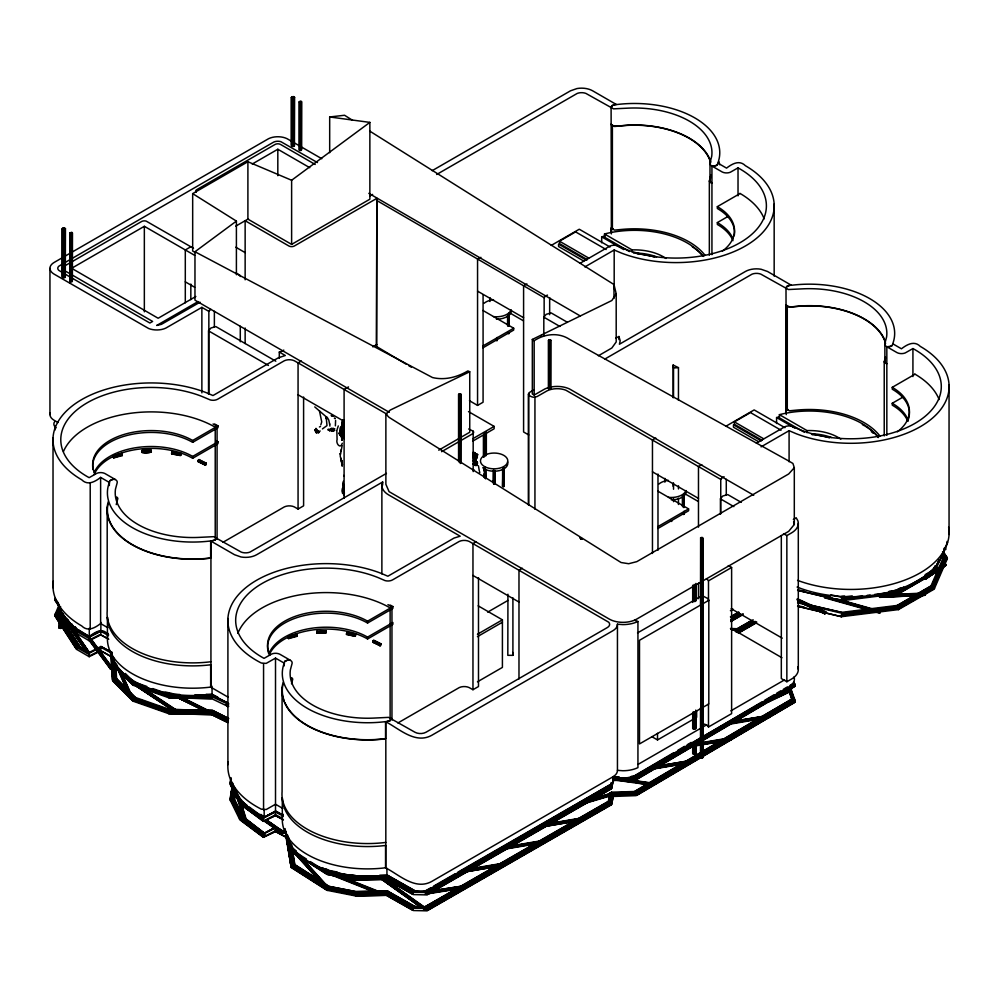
<?xml version="1.0" encoding="UTF-8"?>
<svg xmlns="http://www.w3.org/2000/svg" width="999" height="999" viewBox="0 0 999 999"><rect width="100%" height="100%" fill="white"/><g stroke="black" fill="none" stroke-linecap="round" stroke-linejoin="round"><path stroke-width="1.5" d="M342.12 434.24L342.12 433.603M343.906 421.378L343.381 426.885M54.833 430.232L54.858 425.699M343.831 431.468L343.843 428.683M730.656 739.947L691.483 746.615L691.808 745.366L730.981 738.698L730.656 739.947L729.632 739.797M691.483 762.562L691.808 761.313L655.644 767.469M729.632 723.85L730.968 723.463L730.157 721.84M768.481 716.558L769.829 717.332L769.842 715.459L736.176 720.803M340.796 432.579L340.809 431.418M342.532 429.245L342.744 425.224M341.046 431.243L341.208 430.319L341.233 431.855M342.832 428.196L342.844 427.147M425.986 892.856L425.149 894.242M275.437 829.282L275.437 831.48L286.039 837.212L291.233 867.507L326.91 890.284L355.382 895.903L386.201 895.266L412.887 910.401L412.887 908.216L386.201 893.081L355.382 893.718L326.91 888.099L291.233 865.321L286.039 835.027L291.233 867.507M343.768 489.148L343.831 495.342M108.529 635.551L100.837 631.331L89.248 637.25L89.198 640.771L100.837 634.865L108.529 639.098M111.089 652.909L100.837 647.277L89.248 653.196L89.198 656.705L98.264 652.122M317.033 431.118L316.258 432.043C317.707 430.781 314.173 433.067 316.358 430.644M344.48 493.044L342.607 493.469L342.282 492.345M341.084 430.394L340.809 431.218M342.669 489.585L342.744 487.674M343.419 432.067L343.631 428.621M316.283 431.843L316.159 432.629L316.695 432.13M342.445 428.296L342.42 431.443M343.918 489.448L343.943 495.192M476.685 458.628L476.81 456.955M946.977 541.421L947.414 542.494L934.177 573.226L898.863 593.593L841.433 600.761L841.433 598.576L862.587 595.928M898.863 609.54L841.433 616.695L841.433 614.51L871.665 610.751M61.738 617.195C60.352 618.818 64.161 631.231 59.078 627.884L59.703 606.443M59.316 628.284L59.94 606.843M59.078 627.884L59.878 627.247L60.415 608.878M61.426 627.909L60.602 627.26L61.101 610.426M61.189 627.509L61.551 615.272M611.4 793.031L611.488 792.17L634.914 791.495L681.817 763.885M142.108 452.572C139.81 447.814 151.573 449.125 151.311 451.123C151.673 453.209 140.285 455.057 142.033 450.337M151.311 452.247L151.224 450.025M316.883 631.468L326.124 630.706L326.198 632.941L316.97 633.266L316.883 631.468L326.161 631.131M317.008 633.254L316.92 631.031M326.124 630.706L326.086 631.843M474.25 454.795L472.927 455.906L474.675 455.107L473.389 455.956L474.25 453.846M581.006 539.123L581.031 538.349M283.254 816.158L275.487 812.012L275.437 815.534L283.391 819.842M100.837 631.331L100.787 634.852L108.654 639.235M100.837 647.277L100.787 650.799L111.276 656.643L111.276 654.445L112.662 678.696L132.892 698.925L168.544 711.488L211.376 712.399L228.346 720.217M342.407 431.093L342.47 429.732M341.945 426.71L342.17 422.29L341.596 428.234M476.298 455.069C473.751 457.043 476.785 452.659 474.125 452.997L474.825 452.847M343.519 422.077L343.893 420.254M343.107 431.006L343.169 429.732M342.058 424.837L341.708 428.559M341.296 430.869L341.208 432.255L341.583 431.268M343.918 430.494L344.056 436.001M473.613 455.956L474.475 454.732M343.194 421.516L343.394 419.68M342.282 491.471L342.545 488.261M474.013 453.833L473.176 456.181L473.851 457.255C472.402 455.956 476.011 454.795 474.887 455.382L474.313 455.906L475.536 454.957L475.174 453.421L475.424 454.333L477.647 454.995M474.063 455.294L474.113 454.533M342.919 432.28L342.794 435.152M343.456 433.716L343.544 432.442M335.377 425.849L335.602 420.454M344.006 425.212L344.143 423.126M332.617 429.145C333.629 429.008 330.594 432.317 331.818 430.869M332.655 428.883L332.417 430.769L333.404 430.244L333.354 428.321L334.028 430.457L334.777 430.432M342.245 427.834L342.357 433.816M343.806 427.01L343.881 425.874M343.893 426.673L344.006 425.274M473.464 456.343L473.863 455.094L472.952 455.444L473.389 455.956M331.868 429.195L331.456 430.132M528.496 504.807L528.496 394.418L529.57 392.382L533.616 390.047M879.819 597.352L880.656 596.041L880.019 595.054L879.257 595.641L879.819 597.352L924.662 595.317L925.499 594.005L924.874 593.006L887.761 594.705M316.471 428.746L315.297 431.019L317.058 429.857L316.308 432.729M342.108 422.452L342.07 425.924M342.707 434.19L342.782 433.404M318.718 432.067L318.469 433.141M343.781 427.472L343.981 425.099L343.356 428.334M475.324 453.371L475.362 455.394L475.524 454.607M343.569 424.45L342.769 430.581M605.769 803.558L608.466 802.01L609.128 795.529M171.553 453.421L172.24 451.698L171.628 453.858L180.757 455.232L180.956 453.434L172.053 451.673M180.956 453.434L180.757 455.232M355.157 635.839L355.844 634.128L355.219 636.288L346.441 634.103L347.215 632.829M336.838 430.644L337.088 439.51C335.589 443.294 340.459 449.675 342.32 443.219M342.982 484.79L343.181 483.054M340.834 431.805L340.846 431.068M608.466 802.01L609.69 793.156L612.237 792.619L610.651 801.41L579.745 819.192M342.17 423.189L342.557 421.341M474.887 454.957L474.313 455.906M168.544 697.727L211.376 698.651L211.376 696.465L168.544 695.541L132.892 682.979L112.662 662.749L112.05 652.147M342.969 428.896L343.581 424.725M341.795 434.365L342.345 432.629M343.294 420.804L342.957 423.064M341.92 424.488L341.77 427.285L342.22 422.565M342.982 425.824L343.356 424.238M342.232 427.172L342.407 425.899M343.831 424.625L342.982 430.232M386.201 877.134L386.201 879.32L412.887 894.455L412.887 892.269L386.201 877.134L355.382 877.771L326.91 872.164L310.352 861.588M386.201 893.081L386.201 895.266M473.663 455.469L473.326 455.032M473.464 455.794L474.762 455.257M343.306 481.293L342.407 490.896L343.094 493.531M342.158 426.773L342.332 425.599M610.826 792.544L609.615 800.861L578.721 818.631M476.973 455.519L474.413 455.382M342.557 432.704L342.482 434.365M475.324 455.432L475.586 454.682M405.981 364.073L376.523 346.478L376.823 198.376L294.38 245.979A3.909 2.26 0 0 1 288.861 245.979L245.142 220.729L245.142 279.807M376.523 346.478L376.823 198.376M341.321 430.132L342.133 427.147M342.719 426.024L343.044 424.013M343.693 428.546L344.093 425.799M283.254 819.704L275.487 815.546L263.261 821.315L263.823 817.881L275.487 812.012M285.839 837.025L275.487 831.493L263.261 837.262L263.823 833.828L275.487 827.959M340.996 431.031L341.258 429.383M342.17 464.473L340.172 455.881L342.17 445.579M342.595 425.849L342.894 424.051M473.651 461.875L475.274 460.739L474.15 460.739L475.561 461.313L475.262 460.402L474.962 461.026M340.647 451.635L340.909 450.012M230.931 777.871L229.945 783.641L239.46 802.896L263.049 820.441M231.119 778.221L230.382 782.529L239.847 801.697L263.261 819.13M231.368 778.97L230.382 784.715L239.847 803.883L263.261 821.315L275.487 815.546M232.168 786.6L229.945 799.587L239.847 819.817L263.261 837.262L275.487 831.493M232.342 786.987L230.382 798.476L239.847 817.632L263.261 835.077M230.382 800.661L231.368 794.917M231.855 792.045L232.342 789.173M233.079 788.623L231.518 797.739L240.859 816.658L263.823 833.828M234.191 790.184L232.917 797.677L242.12 816.283L264.523 833.116L274.275 827.921M235.065 792.382L234.053 798.301L243.132 816.658M234.303 799.013L235.065 794.567M234.49 799.375L235.489 793.481M342.133 435.477L341.883 433.691M342.645 420.567L342.245 422.053M342.994 423.876L343.881 419.867M611.176 782.542L610.651 785.476L426.548 891.358L413.536 891.058L386.663 875.861L355.532 876.448L327.61 870.966L322.365 867.619M342.694 420.229L342.857 419.855M341.546 428.384L341.795 427.023M580.132 538.224L581.967 538.811M343.768 419.892L343.256 422.028M824.962 597.902L825.698 595.766L824.962 597.902L879.707 613.224L880.169 612.162L880.294 611.076L837.499 599.075M341.271 429.795L341.87 427.947M473.151 461.088L474.338 459.128M426.548 891.358L427.322 894.704L611.475 788.785L613.361 779.595M291.246 858.341L292.282 864.385L327.61 886.9L355.532 892.394L386.663 891.795L413.536 907.005L426.548 907.304L427.322 910.651L611.475 804.732L613.361 795.541M342.907 421.478L342.432 423.663M473.426 463.936L473.638 463.161L474.513 464.185M344.23 438.761C340.047 436.338 339.922 429.782 341.833 425.861M341.72 427.922L341.346 429.707L341.596 428.571M342.994 434.652L343.394 432.779M476.573 457.467L476.535 458.703M613.511 779.869L611.475 788.785M613.798 794.48L611.475 804.732M122.278 455.569L121.703 453.421L122.278 455.569L113.736 457.942L113.062 456.231M297.165 636.263L296.591 634.103L297.165 636.263L288.624 638.623L287.949 636.925M342.27 433.504L342.108 435.077M474.925 460.751L474.15 460.739L475.549 460.502M343.931 424.325L344.081 422.527M197.889 461.101L199.3 459.627L198.039 461.575L205.794 464.885L206.194 463.161L198.901 459.54M204.783 464.635L206.194 463.161M373.801 640.222L381.081 643.843L380.694 645.566L372.927 642.257L373.314 640.534L374.338 640.784M379.82 645.791L381.081 643.843M342.919 422.44L342.245 424.65M381.88 573.901L381.88 485.277L382.642 481.993L256.668 554.72A15.647 9.041 0 0 1 241.009 556.98L234.528 554.72L210.664 540.946A85.265 49.226 0 0 1 109.328 482.442L100.624 477.41C95.105 481.68 87.762 485.914 81.743 479.795A98.277 56.743 0 0 1 75.275 403.683A98.277 56.743 0 0 1 205.831 392.495L212.987 395.542L278.321 357.817L285.289 355.507L279.295 352.048L279.295 358.266M477.472 463.573L477.31 462.35M317.357 432.767L318.182 431.468L319.143 432.167M473.763 460.064L474.463 459.253M477.06 462L476.111 463.324L475.699 462.45M475.749 463.986L476.386 464.56L475.412 462.799M341.683 431.868L341.408 433.641L342.52 435.489M342.245 437.699L343.107 438.124M791.37 690.409L791.37 688.224M178.609 713.448L178.097 713.823L179.433 711.95M476.973 464.985L476.635 464.373L476.61 465.422L475.012 465.509M709.989 180.906L709.989 162.775L711.7 156.356A77.46 44.718 0 0 0 628.159 108.142L613.486 108.854L585.913 93.419A7.805 4.508 0 0 0 577.235 93.419L436.688 174.475M710.676 177.21L709.989 179.77A6.531 3.771 0 0 0 711.937 183.067M884.877 361.588L884.877 343.456L886.588 337.038A77.46 44.718 0 0 0 803.059 288.823L788.373 289.535L760.801 274.113A7.805 4.508 0 0 0 752.135 274.113L604.82 359.066M885.564 357.892L884.877 360.464A6.531 3.771 0 0 0 886.837 363.748A4.233 2.448 0 0 1 884.227 361.663L885.451 357.13M116.221 504.607L117.832 498.576A4.233 2.448 0 0 0 116.708 497.065M343.644 426.585L342.694 431.805M291.521 683.778L292.732 679.258A4.233 2.448 0 0 0 291.596 677.747M709.34 255.207L709.34 180.969L710.963 174.937M424.463 909.952L425.312 908.478L381.356 877.11L380.919 877.671L380.594 878.233L424.55 909.602M62.238 277.123L62.238 228.871L64.098 227.797L65.447 228.571L65.297 277.41M65.447 228.571L64.585 229.558L62.238 228.871M70.055 282.892L70.055 233.079L71.391 232.305L72.365 232.867L72.365 281.119M72.253 281.543L72.365 232.867M291.383 145.829L291.383 97.577L293.244 96.503L294.593 97.278L294.43 146.104M294.593 97.278L293.731 98.264L291.383 97.577M299.188 150.037L299.188 101.786L300.537 101.011L301.511 101.573L301.511 149.825M301.398 150.237L301.511 101.573M458.603 461.463L458.603 394.53L459.952 393.756L460.926 394.318L460.801 463.224M460.926 394.318L460.289 395.03L458.603 394.53M495.679 340.085L496.815 340.746L497.027 339.96M507.642 333.179L508.778 333.828L508.991 333.054M540.696 336.288L541.57 335.302M503.883 485.864L503.696 486.588L502.559 486.251L502.984 469.018M548.513 388.748L548.513 340.497L549.85 339.722L550.824 340.284L550.711 388.948M550.824 340.284L549.487 341.059L548.513 340.497M682.542 513.861L683.678 514.522L683.89 513.736M700.624 537.712C701.535 540.546 704.295 536.138 700.624 537.712L700.511 605.057M695.903 745.316L695.754 753.683L693.144 753.92L692.844 752.821M702.821 537.912L702.821 757.392L701.485 758.166L700.624 757.192M347.14 633.516L346.441 634.103M477.047 463.299L477.46 462.837M332.417 430.769L333.017 429.895M342.22 432.08L341.97 435.239M337.025 429.77L338.286 425.924M112.238 667.894L110.427 669.055L112.313 667.644L91.184 639.123M455.931 889.01L424.812 906.905L424.513 907.816L432.629 903.146M476.61 465.422L476.973 464.51M289.935 841.807L291.233 851.56L326.91 874.35L355.382 879.969L381.581 879.42M291.233 865.321L290.834 866.52L326.648 889.397L355.319 895.067L386.026 894.405L412.637 909.515M315.572 431.343L316.571 429.42M329.745 430.182L330.856 428.583L329.695 430.844M330.244 428.658L330.756 429.433M879.669 612.125L880.294 611.076M479.47 472.702L479.932 472.065M473.988 460.127L474.513 459.652L473.626 460.714L474.513 459.652M824.849 613.773L825.773 611.75L824.887 613.798L797.964 601.498L824.887 613.798M794.954 684.09L794.954 686.288L636.613 779.507L636.613 777.322L794.954 684.09L794.093 682.991L790.072 685.364M791.832 699.575L788.573 689.61M790.509 687.974L794.954 700.037L794.954 702.222L636.613 795.454L636.613 793.268L765.434 717.419M328.384 429.77L329.408 430.119M329.77 430.519L331.193 428.521M227.46 704.732L227.248 706.468L227.772 704.32M232.954 787.736L230.981 792.994L232.442 787.886M331.705 874.625L381.006 894.267L381.506 892.994L338.112 875.711M316.483 432.704L318.356 431.019M230.694 792.544L232.03 792.17M61.713 610.676L55.082 600.474L55.082 598.289L58.404 603.384M946.977 543.618L947.414 542.494M941.607 554.944L943.306 557.542L943.306 559.727L941.183 556.068M946.977 559.552L946.977 557.367L943.668 552.272M342.12 433.816L342.495 432.667L342.02 433.516M609.265 794.23L609.69 793.156M475.349 455.269L473.439 453.558M317.832 431.643L318.431 430.794M59.353 604.358L54.658 615.347L59.228 622.789M56.918 612.187L58.741 607.954M59.241 606.543L56.219 613.498L59.515 618.568M934.989 565.859L933.178 570.042L925.136 574.675M939.048 559.752L934.177 571.028L898.863 591.408L874.687 594.43M934.39 570.791L936.188 566.62M937.399 563.836L939.21 559.652M942.706 567.245L934.177 586.975L922.402 593.768M943.93 564.423L946.977 557.367M60.602 606.58L57.63 613.436L59.328 616.046M60.614 609.79L58.754 616.246L60.427 612.3M930.569 586.913L937.749 570.329M938.573 568.543L943.306 557.542M315.509 429.433L315.959 429.82M315.484 430.794L316.021 429.582M474.937 462.987L475.549 462.162L475.337 463.349M265.072 835.414L264.523 836.663L275.549 830.681L282.018 834.09M475.549 461.6L474.85 462.337M386.438 473.389L249.937 552.11A7.805 4.508 0 0 1 241.258 552.11L213.686 536.675L199.013 537.387A77.46 44.718 0 0 1 115.472 489.173L117.183 482.767A6.531 3.771 0 0 0 115.235 479.47L112.924 479.32L109.765 480.719L109.053 485.389M290.122 660.164L279.795 654.208A6.506 3.759 0 0 0 271.74 653.983L264.036 658.353L262.175 657.305A90.472 52.235 0 0 1 257.155 586.575A90.472 52.235 0 0 1 378.846 577.909L384.99 580.581A6.506 3.759 0 0 0 392.57 579.895L459.265 541.421A7.805 4.508 0 0 1 469.168 541.421L608.716 622.227A7.817 4.508 0 0 1 607.28 627.584L426.086 732.192A7.83 4.52 0 0 1 414.897 732.205L388.586 717.369L373.901 718.081A77.46 44.718 0 0 1 290.372 669.867L292.083 663.448A6.531 3.771 0 0 0 290.122 660.164L287.824 660.002L284.653 661.4L283.953 666.083M709.989 162.775A6.531 3.771 0 0 0 711.937 166.059L716.445 165.584L718.119 163.249M884.877 343.456A6.531 3.771 0 0 0 886.837 346.74L891.345 346.278L893.019 343.943M333.579 430.02L333.142 430.881M179.271 695.941L178.259 697.951L227.36 721.927M227.135 722.352L228.147 720.329L179.246 695.953M329.995 430.432L329.907 429.595M333.454 429.757L333.341 428.546M923.675 577.971L924.3 579.195L925.561 579.07L945.941 565.097L945.828 564.398L944.654 563.711L935.276 569.842M925.561 579.07L945.941 565.097M315.684 430.781L316.183 429.907M259.74 817.906L245.579 808.141L246.828 806.318M769.168 699.225L770.379 700.661L769.467 701.523L768.356 700.799M188.262 702.409L178.272 697.926L227.16 722.327M476.635 462.712L475.999 460.976M473.339 460.551L473.314 459.827M208.529 394.268L208.529 330.856L210.939 327.997L215.884 326.598L275.811 361.201M131.144 681.58L130.732 682.504L131.256 682.13M543.818 335.739L543.818 317.17L546.228 314.31L551.173 312.924L567.282 322.215M720.429 514.323L720.429 498.851L722.839 495.991L727.784 494.605L741.246 502.372M610.889 793.393L591.633 799.487M475.424 462.125L476.086 461.063M341.708 426.461L342.083 425.824M315.222 429.782L316.046 428.771M319.668 431.593L320.08 430.906M475.911 455.981L474.962 456.843L473.638 455.694M334.141 430.469L333.778 428.858M475.874 462.749L476.261 462.112M285.751 831.992L290.959 865.072L285.814 831.205M341.084 428.309L342.32 426.648M291.371 848.588L291.059 849.45M474.862 457.005L475.024 456.83M317.02 430.444L316.009 431.855M334.815 428.858L334.078 429.445M246.503 823.75L245.13 823.338L246.703 822.452M369.642 131.031L613.985 284.54L616.196 293.756L611.863 300.512L532.33 339.448L532.33 393.981L534.165 395.042L544.792 388.986A19.53 11.276 0 0 1 569.567 388.986L753.733 495.242M60.352 612.512C57.305 613.423 62.088 609.552 60.927 612.075M111.563 652.984L110.277 652.659L111.176 651.835M131.593 698.089L130.432 698.114L131.206 696.94L119.306 670.154M473.876 460.614L475.449 459.89M318.531 431.256L317.857 432.167M320.816 424.85L321.74 421.878L319.43 410.714M474.975 459.028L474.562 457.929M532.33 339.448L534.165 340.734C544.73 333.703 558.666 332.192 569.567 339.36L788.686 460.964L792.919 463.461L794.305 467.707L794.305 524.487L788.686 531.356L636.8 619.043A19.53 11.276 0 0 1 609.19 619.043L389.073 491.645L385.876 484.278L385.876 414.073L390.209 410.089L469.742 371.753L469.742 432.242L438.736 450.174M208.853 393.781L208.853 311.376L209.877 310.14A8.429 4.87 0 0 1 210.939 309.39M544.143 317.907L544.143 297.702L545.167 296.453A8.429 4.87 0 0 1 547.502 295.105M720.754 513.586L720.754 479.383L721.778 478.134A8.429 4.87 0 0 1 724.113 476.785M328.321 429.046L327.922 429.82M473.101 453.346L474.013 452.51M475.761 465.172L476.573 464.223M473.601 454.782L473.289 455.294M476.073 462.574L476.748 461.863M794.305 467.707L788.686 473.963L636.8 561.65L628.671 563.723L621.078 562.524L389.073 417.37L385.876 414.073M475.199 456.868L476.585 456.456M475.312 454.695L473.788 455.307L474.925 454.945M474.912 461.838L474.125 462.737L475.074 462.062M315.347 430.557L315.821 428.983M329.945 430.719L331.568 429.745L330.582 430.02M474.113 461.663L474.862 461.301M315.996 428.334L315.447 430.107M322.44 428.908L326.998 425.586L326.173 417.12M473.838 456.168C475.349 455.107 472.589 456.293 474.737 456.743M473.076 463.848L472.902 463.961M474.7 460.114L474.138 460.601L474.937 460.189M474.775 453.146L473.439 453.384L474.65 452.535M476.148 462.912L476.835 462.35M330.931 430.244L331.218 429.021M389.31 412.312L194.967 300.175L194.967 251.748L236.401 221.104L192.67 193.631L247.902 161.738L291.621 180.257L369.867 122.39L369.867 199.201L291.621 244.38L247.902 219.131L247.902 161.738M109.765 480.719L112.924 479.32M717.407 164.81L714.248 166.221M284.653 661.4L287.824 660.002M892.307 345.504L889.135 346.903M761.076 446.853L789.085 430.681L796.228 433.728A98.277 56.743 0 0 0 926.797 422.54A98.277 56.743 0 0 0 920.329 346.428C914.31 340.309 906.967 344.543 901.448 348.801L892.744 343.781A85.265 49.226 0 0 0 791.408 285.277L767.532 271.491L761.063 269.243A15.647 9.028 0 0 0 745.404 271.491L619.43 344.23L620.192 340.721L618.943 336.501L615.696 338.137M316.258 429.595L315.209 429.645M936.238 569.617L942.507 565.434M934.028 571.391L945.329 563.873M935.101 571.153L937.611 569.48M925.861 578.471L929.507 575.262M932.017 573.588L945.828 564.398M924.3 579.195L930.569 575.024M933.078 573.351L939.36 569.168M924.962 579.358L945.653 565.709M372.927 642.257L373.801 642.045M474.425 455.457L473.838 455.981M634.914 775.549L673.776 752.672M677.797 750.311L684.49 746.365M687.175 744.779L691.196 742.419M700.224 738.261L635.851 776.161L631.306 776.323M702.909 736.675L761.912 701.935M764.597 700.361L773.975 694.829M776.66 693.256L780.681 690.883M783.366 689.31L787.387 686.937M795.291 685.351L636.9 778.608L613.149 779.657M693.518 745.741L635.851 779.695L613.086 780.531M697.539 743.381L700.224 741.795M702.909 740.222L731.068 723.638M736.438 720.479L769.954 700.736M772.639 699.163L794.954 686.288L793.618 681.855M634.153 791.683L646.203 784.59M648.888 783.004L681.031 764.085M685.039 761.725L717.182 742.794M722.539 739.647L756.018 719.942M760.027 717.569L793.031 698.401L789.435 688.511M685.838 761.513L700.574 752.834M703.259 751.26L720.679 741.008M723.351 739.422L793.031 698.401M640.559 788.648L647.252 784.702M653.945 780.768L663.324 775.249M665.996 773.663L670.017 771.303M672.689 769.73L675.374 768.156M678.046 766.57L680.719 764.997M686.076 761.85L700.799 753.171M704.819 750.811L707.492 749.238M711.513 746.865L714.198 745.291M723.563 739.772L726.236 738.199M728.92 736.625L732.929 734.265M735.614 732.679L757.03 720.067M762.387 716.92L770.416 712.187M774.437 709.827L777.11 708.254M779.794 706.668L783.803 704.307M786.488 702.734L790.496 700.361M684.128 763.673L635.851 792.095L611.575 792.981L611.488 792.17M686.812 762.1L700.224 754.208M702.909 752.622L723.026 740.783M727.047 738.411L794.093 698.938M768.119 715.846L794.954 700.037M795.291 701.298L636.9 794.542L613.149 795.604M700.224 757.741L635.851 795.641L613.086 796.465M702.909 756.156L794.954 702.222L791.82 691.895M70.055 233.079L72.253 233.279M299.188 101.786L301.398 101.985M62.238 257.779L54.133 262.45A14.323 8.267 0 0 0 54.008 274.063L148.664 328.509A14.311 8.267 0 0 0 165.709 328.159L201.873 307.355L208.853 311.376M64.935 256.219L268.594 138.686A14.311 8.267 0 0 1 287.05 138.686L299.076 145.617M62.425 264.048L58.854 266.209A6.506 3.759 0 0 0 58.854 270.379L62.425 272.54M65.11 262.487L273.689 142.095A6.506 3.759 0 0 1 280.881 141.683L317.47 162.575M66.046 265.147L141.583 221.528A3.909 2.26 0 0 1 146.191 221.129L193.506 248.314M194.668 255.357L144.343 226.311L71.628 268.294L158.154 318.244L195.854 296.478M252.235 164.023L277.822 149.251L309.765 167.695M190.834 246.765L185.302 249.962L185.302 302.822M235.776 226.136L248.451 218.818M369.867 196.016L372.627 194.418M198.064 301.573L156.718 325.462L161.438 324.325L200.037 302.173M432.192 170.667L570.504 90.809L576.985 88.549A15.647 9.028 0 0 1 592.582 90.772L616.508 104.583A85.265 49.226 0 0 1 717.844 163.087L726.548 168.119C732.08 163.861 739.41 159.615 745.441 165.734A98.277 56.743 0 0 1 751.897 241.845A98.277 56.743 0 0 1 621.341 253.034L614.185 250L584.852 266.933M301.386 360.976L298.064 362.887L294.28 360.739A7.805 4.508 0 0 0 284.365 360.739L217.682 399.2A6.518 3.759 0 0 1 210.327 399.95L201.511 396.253A90.472 52.235 0 0 0 81.319 406.543A90.472 52.235 0 0 0 87.275 476.61L89.148 477.659L96.853 473.289A6.506 3.759 0 0 1 104.895 473.514L115.235 479.47M480.881 257.342L477.559 259.253L477.559 405.407L483.079 402.222L483.079 294.942M63.486 451.436A90.472 52.235 0 0 1 127.123 413.786A90.472 52.235 0 0 1 215.222 427.197L217.07 426.136L217.07 539.41M95.192 474.213A58.579 33.816 0 0 1 121.129 435.389A58.579 33.816 0 0 1 192.67 440.484L217.982 425.861L217.982 427.722L192.67 442.345A58.579 33.816 0 0 0 126.199 435.676A58.579 33.816 0 0 0 92.957 469.567M372.777 346.865L376.823 344.518M551.261 245.404L579.27 229.233L610.052 247.003M587.375 259.69L559.49 243.581L559.49 241.196L575.599 231.893L606.143 249.525M94.206 472.652A58.579 33.816 0 0 1 135.165 447.814A58.579 33.816 0 0 1 192.67 456.418L217.982 441.808L217.982 443.668L192.67 458.279A58.579 33.816 0 0 0 135.165 449.675A58.579 33.816 0 0 0 94.206 474.513M348.514 386.913L344.093 389.46L344.093 498.289M526.898 283.916L523.588 285.826L523.588 431.98L528.721 434.94M580.157 263.249L609.502 246.328A6.518 3.759 0 0 1 616.845 245.579L625.661 249.275A90.472 52.235 0 0 0 745.866 238.986A90.472 52.235 0 0 0 739.897 168.918L738.024 167.869L730.331 172.24A6.506 3.759 0 0 1 722.277 172.015L711.937 166.059L711.937 254.683M734.228 235.739A58.579 33.816 0 0 0 717.344 208.504L717.344 206.643L739.997 193.569M482.954 345.954L513.686 328.209L513.686 330.07L482.954 347.814M732.979 240.684A58.579 33.816 0 0 0 717.344 224.45L717.344 222.59L728.009 216.433M223.014 542.27L284.365 506.88A7.805 4.508 0 0 1 294.28 506.88L298.064 509.04L303.596 505.844L303.596 397.015M107.855 627.734L100.624 623.563C95.105 627.822 87.762 632.055 81.743 625.948A98.277 56.743 0 0 1 53.297 581.168M598.376 355.781L611.863 347.989L616.196 341.945L616.196 293.756M441.595 451.698L472.502 433.841A3.909 2.26 0 0 0 473.176 431.181L468.656 428.971M472.714 438.761L494.13 426.398L494.13 428.783L472.714 441.158M476.273 541.67L472.964 543.581L472.964 689.722L469.168 687.574A7.805 4.508 0 0 0 459.265 687.574L397.902 722.964M655.769 438.037L652.459 439.947L652.459 553.446M237.862 633.378A90.472 52.235 0 0 1 300.949 594.655A90.472 52.235 0 0 1 390.122 607.879L391.958 606.818L391.958 720.104M270.08 654.894A58.579 33.816 0 0 1 296.029 616.071A58.579 33.816 0 0 1 367.57 621.166L392.882 606.555L392.882 608.416L367.57 623.026A58.579 33.816 0 0 0 298.526 617.12A58.579 33.816 0 0 0 268.694 653.546M726.148 426.098L754.17 409.927L784.939 427.684M762.262 440.372L734.377 424.275L734.377 421.878L750.486 412.575L781.031 430.219M269.093 653.346A58.579 33.816 0 0 1 310.052 628.508A58.579 33.816 0 0 1 367.57 637.112L392.882 622.502L392.882 624.35L367.57 638.973A58.579 33.816 0 0 0 310.052 630.369A58.579 33.816 0 0 0 269.093 655.207M522.302 568.231L518.981 570.154L518.981 678.983M701.798 464.61L698.476 466.521L698.476 527.16M756.38 443.169L784.39 427.01A6.518 3.759 0 0 1 791.732 426.261L800.549 429.97A90.472 52.235 0 0 0 920.753 419.68A90.472 52.235 0 0 0 914.797 349.6L912.924 348.564L905.219 352.934A6.506 3.759 0 0 1 897.164 352.697L886.837 346.753L886.837 435.364M487.687 612.137L507.942 600.449M908.266 419.705A58.579 33.816 0 0 0 892.244 389.198L892.244 387.337L914.884 374.263M657.854 526.648L688.586 508.903L688.586 510.764L657.854 528.508M477.435 634.265L502.41 619.842L502.41 667.407L477.435 681.83M477.435 636.65L502.41 622.227M907.866 421.378A58.579 33.816 0 0 0 892.244 405.144L892.244 403.284L902.896 397.127M472.964 689.722L478.484 686.538L478.484 577.697M708.491 601.048L708.491 580.844L731.618 567.494L731.618 713.636L708.491 726.985A8.429 4.87 0 0 0 705.132 724.4L702.971 723.8M781.318 535.526L781.318 678.558L786.85 681.755L786.85 535.601L791.583 532.867A23.427 13.524 0 0 0 797.814 520.641L796.116 517.694A8.454 4.883 0 0 1 793.343 519.455M637.524 632.929L693.456 600.674M696.128 599.138L701.448 596.066M708.815 600.312L639.497 640.297L639.497 743.93L708.815 703.945L708.815 600.312L707.891 598.613L703.658 596.403M730.406 610.701L733.079 609.165M730.856 616.783L738.898 612.15M897.701 589.422L900.336 587.912M903.708 587.062L898.351 590.147L889.135 591.296M934.552 572.252L899.063 592.732L841.395 599.912M898.351 593.693L923.8 578.995M926.473 577.447L933.178 573.576M652.21 736.875L657.517 739.947L692.594 719.692M897.177 605.456L914.747 595.317M917.444 593.756L930.956 585.938M899.674 604.782L903.695 602.447M906.393 600.899L909.078 599.338M911.762 597.789L914.447 596.241M918.481 593.906L921.165 592.357M923.85 590.796L927.884 588.473M917.107 595.267L898.351 606.093L872.239 609.353M919.779 593.718L933.178 585.976L945.841 556.743L942.556 551.685M919.792 595.279L898.863 607.355L876.198 610.177M934.552 588.186L899.063 608.666L879.332 611.126M898.351 609.627L934.177 589.16L947.414 558.441L943.268 552.047M638.074 764.385L706.655 724.824M730.856 710.851L784.652 679.832M786.85 681.755L791.583 679.02A23.427 13.524 0 0 0 797.814 666.783M57.58 602.072A94.381 54.483 0 0 0 84.503 633.915L89.286 636.488C94.88 632.404 101.861 627.247 107.767 634.103M232.467 782.741A94.381 54.483 0 0 0 257.28 813.336L264.173 817.17L275.512 811.25L282.592 814.734M730.744 619.392L740.209 613.948M730.993 620.691L743.144 613.698M730.744 621.578L742.919 614.585M736.151 632.23L755.094 621.341M737.749 632.742L756.655 621.878M738.86 632.854L756.443 622.752M425.586 890.771L430.969 887.674M433.653 886.125L455.144 873.775M457.829 872.227L609.615 784.914M427.622 893.793L611.8 787.861L611.475 786.6L427.322 892.519L412.887 892.269M468.206 870.941L426.548 894.904L413.536 894.592L386.663 879.395M470.891 869.392L507.18 848.526M509.865 846.977L610.651 789.01M459.99 886.675L493.806 867.219M497.864 864.884L534.39 843.88M538.449 841.545L572.265 822.09M576.323 819.754L608.791 801.086M424.812 906.905L456.481 888.935M460.514 886.625L535.739 843.356M538.424 841.807L574.7 820.953M435.339 901.585L438.037 900.037M442.095 897.701L450.212 893.031M452.922 891.483L455.631 889.922M465.097 884.477L469.155 882.142M471.853 880.581L474.562 879.033M477.272 877.472L481.331 875.136M484.028 873.588L486.738 872.027M490.796 869.692L493.494 868.143M500.262 864.247L505.669 861.138M509.727 858.803L512.437 857.242M515.134 855.693L530.019 847.127M539.485 841.682L542.195 840.134M544.892 838.573L548.951 836.238M551.66 834.689L554.37 833.129M557.067 831.568L561.126 829.232M563.836 827.684L566.533 826.123M569.243 824.575L573.301 822.239M580.069 818.343L585.476 815.234M588.186 813.673L590.884 812.125M594.942 809.789L603.059 805.119M426.548 907.304L458.803 888.76M461.488 887.212L499.113 865.571M501.798 864.023L577.047 820.741M427.622 909.739L611.8 803.808L611.475 802.547L427.322 908.466L412.887 908.216M610.651 804.957L426.548 910.838L413.536 910.539L386.663 895.341L355.532 895.928M475.062 455.544L474.163 455.869M730.406 616.87L738.436 612.275M731.218 617.532L739.21 612.949M731.218 621.066L741.882 614.959M737.1 628.983L753.171 619.792M735.214 631.181L752.534 621.253M739.21 632.429L756.53 622.502M473.538 455.107L473.214 455.794M736.475 629.12L751.273 620.666M741.62 626.935L744.317 625.399M747.015 623.851L752.397 620.779M282.854 814.023A85.265 49.226 0 0 0 385.552 867.781L385.826 867.931C399.375 874.987 415.134 890.446 431.556 881.555L612.911 776.847A15.609 9.016 0 0 0 617.444 770.341L622.802 770.741A23.427 13.524 0 0 0 637.936 767.632L637.936 621.49A23.427 13.524 0 0 1 622.802 624.6L617.444 624.2A15.609 9.016 0 0 1 612.911 630.706L431.556 735.414C415.134 744.292 399.375 728.845 385.826 721.79L385.552 721.628A85.265 49.226 0 0 1 284.216 663.124L275.512 658.104L266.171 663.398L261.326 663.024A98.277 56.743 0 0 1 248.164 585.826A98.277 56.743 0 0 1 380.731 573.189L387.874 576.223L454.108 538.036L460.177 536.201L388.736 494.955A23.464 13.549 0 0 1 381.868 485.277M474.537 463.736L473.726 463.636M332.704 430.806L333.454 430.407M260.789 814.372L264.523 817.17L275.549 811.2L283.316 815.296M264.523 833.116L274.325 827.809M473.239 452.16L474.075 453.159M91.896 638.661L99.625 634.715M61.026 618.656L78.921 646.078L89.311 652.384L100.911 646.465L109.803 651.223M90.597 655.257L97.053 651.972M342.207 425.124L340.06 428.146L340.11 432.954M784.627 691.882L790.259 689.21M779.657 694.73L789.497 690.047M770.279 699.949L791.37 689.934L790.908 689.385M768.818 701.348L788.498 691.995M770.379 700.661L790.059 691.308M769.467 701.523L789.759 691.907M923.975 577.36L925.736 577.772M319.43 426.973L320.517 426.498M476.848 463.761L476.848 464.373M329.608 429.795L328.509 430.382M474.075 463.449L473.051 463.736M341.683 434.103L341.196 433.004L341.758 433.853M245.579 808.141L252.385 812.187M475.287 460.626L474.125 461.026M528.496 394.418A7.705 4.458 0 0 0 533.404 397.252L536.938 396.64L547.277 390.734A15.622 9.016 0 0 1 565.859 390.197L720.754 479.383M595.416 797.951L611.45 793.194M590.571 800.499L610.988 794.455M584.79 802.946L609.577 795.591M584.765 803.059L609.552 795.704M582.442 804.158L610.152 795.941M475.636 456.343L476.436 456.855M121.703 453.421L113.411 455.744L113.736 457.942M113.736 456.118L122.015 453.796M113.986 456.768L122.278 454.445M113.411 457.567L122.365 455.119M296.591 634.103L288.311 636.438L288.624 638.623M288.624 636.813L296.903 634.477M288.886 637.462L297.165 635.139M288.311 638.249L297.265 635.814M333.354 430.207L332.555 430.182M344.23 436.226L343.506 436.276L344.056 436.788M474.1 452.622L474.85 452.684M473.439 453.384L474.962 452.672M329.682 152.697L329.682 116.97L344.555 115.26L352.472 120.242M737.175 720.691L765.796 715.821M730.669 722.127L769.842 715.459M739.859 720.716L742.881 720.204M745.891 719.692L748.9 719.18M751.922 718.668L765.471 716.358M730.981 722.752L770.154 716.083M730.968 723.463L770.142 716.795M730.144 724.15L769.829 717.332M698.513 743.169L730.157 737.774L730.981 738.698M697.514 743.718L700.524 743.206M703.546 742.694L730.669 738.074M691.795 746.091L730.968 739.41M691.957 746.216L723.601 740.821M659.34 765.783L689.472 760.651M660.327 765.671L687.449 761.051M658.341 766.333L691.495 760.689M663.024 765.696L666.033 765.184M669.055 764.66L672.065 764.148M675.074 763.636L678.084 763.124M681.106 762.612L687.125 761.588M654.133 768.443L691.795 762.025M654.295 768.568L682.916 763.698M652.31 769.23L689.972 762.824M551.723 823.064L580.869 818.044M549.737 823.725L581.381 818.331M551.398 823.601L554.42 823.089M557.43 822.564L581.53 818.468M548.538 824.612L581.693 818.955M545.529 825.836L580.182 819.929M545.691 825.961L575.824 820.828M545.204 826.373L578.346 820.716M544.692 826.51L576.336 821.128M511.55 845.791L541.695 840.659M510.564 846.34L542.207 840.958M515.247 845.703L518.256 845.191M521.266 844.667L524.275 844.155M527.297 843.643L530.307 843.131M533.316 842.619L536.338 842.107M509.365 847.227L542.519 841.583M505.007 848.838L542.507 842.294M504.52 849.237L539.173 843.343M472.377 868.406L502.509 863.273M469.88 869.217L503.021 863.573M474.562 868.568L477.572 868.056M480.594 867.544L483.603 867.032M486.613 866.52L501.685 863.948M470.192 869.842L503.346 864.197M467.182 871.066L503.334 864.909M467.332 871.19L497.477 866.058M501.51 865.696L464.835 872.002L499.488 866.096M210.939 541.096L215.26 539.947L215.796 537.537L215.26 539.947L210.939 541.096L210.939 687.25M385.826 721.79L390.147 720.641L390.696 718.219L390.147 720.641L385.826 721.79L385.826 867.931M434.328 890.471L463.336 885.876M435.352 890.371L461.301 886.263M431.78 891.258L463.836 886.175M436.551 890.658L439.61 890.184M442.657 889.697L453.346 887.999M456.393 887.512L459.453 887.037M430.569 892.132L464.135 886.8M429.033 893.081L464.135 887.524M429.22 893.218L458.216 888.611M426.673 894.005L462.287 888.286M334.19 430.594L334.228 429.757M476.486 463.548L477.347 463.024M210.901 661.725L208.541 662.025A85.589 49.413 0 0 1 107.193 611.013L107.193 507.38M385.789 842.407L383.429 842.706A85.589 49.413 0 0 1 282.08 791.695L282.08 688.061M841.645 596.428L844.679 596.053M852.272 595.904L841.533 597.24L830.918 594.73M867.12 595.367L870.154 594.992M847.714 599.213L850.736 598.838M855.281 598.264L858.316 597.889M887.1 594.293L890.134 593.918M869.167 609.74L841.533 613.186L812.736 606.368M841.395 615.859L876.298 611.513M855.281 614.21L858.316 613.836M879.52 611.176L882.554 610.801M887.1 610.239L890.134 609.852M944.43 547.877L945.741 548.126L945.828 549.45L944.579 550.012L943.705 549.05M673.526 397.515L673.526 367.969L678.458 367.657L678.458 400.299M341.084 436.039L341.795 436.913M879.57 595.142L884.664 594.842M880.431 595.392L925.286 593.356M879.257 595.641L882.342 595.504M896.265 594.867L905.544 594.455M880.656 596.041L925.499 594.005M880.594 596.753L925.436 594.717M879.407 597.015L882.504 596.865M890.234 596.515L904.145 595.891M911.887 595.529L924.662 595.317M880.269 597.252L925.124 595.217M330.719 429.582L331.568 429.745M613.099 778.308L636.613 777.322M611.638 794.317L636.613 793.268M613.086 776.985L619.155 776.772M141.983 450.786L151.274 450.437M142.108 451.448L151.311 451.123M142.033 452.16L151.324 451.81M317.008 632.13L326.198 631.818M317.02 632.829L326.211 632.504M475.462 454.245L473.526 453.521L475.586 453.796M381.993 879.482L355.532 879.994L327.61 874.5L292.282 851.972M379.732 875.236L387.225 875.112L414.335 890.384M370.729 878.933L382.729 878.72M373.726 891.283L355.731 891.595L328.459 886.263L324.588 883.79M376.723 891.233L387.225 891.058L414.335 906.33L425.586 906.705M369.23 894.904L387.225 894.592M371.029 891.383L355.894 891.62L329.158 886.413L324.038 883.166M375.574 891.308L387.674 891.133L414.972 906.468M343.394 436.163L344.243 436.426M340.609 435.714L339.136 433.341M512.912 597.827L512.912 655.344L507.817 655.332L507.942 594.218M228.184 761.862A98.277 56.743 0 0 0 261.326 809.165L266.171 809.54L275.512 804.245L282.742 808.416M332.342 430.369L331.568 430.232M59.878 627.247L60.602 627.26M179.595 694.467L168.868 694.243L152.747 688.561M194.93 694.804L211.788 695.179L226.873 702.372M211.214 697.789L168.419 696.877L132.58 684.253M179.595 698.014L168.868 697.777L132.892 685.164L112.662 664.934M184.203 698.114L211.788 698.713L228.247 706.555M205.657 710.988L168.868 710.177L133.704 697.789L113.761 677.834L112.987 664.21M208.729 711.051L211.788 711.113L228.247 718.968M209.69 713.698L168.419 712.824L132.58 700.187M168.544 713.673L211.376 714.597L211.214 713.736M172.34 693.531L164.947 691.932M206.156 694.28L212.312 694.417L217.794 697.152M169.268 696.99L172.34 697.065M206.156 697.814L212.312 697.951M169.268 709.402L212.312 710.364L228.783 718.581M174.213 709.552L201.935 710.177M206.556 710.289L212.725 710.426L227.635 717.931M186.676 710.689L191.296 710.789M169.268 712.936L173.876 713.036M207.692 713.798L212.312 713.898M474.3 453.733L474.987 453.758M730.456 628.508L738.011 628.746M730.956 628.808L738.511 629.045M731.218 629.445L738.773 629.682M732.667 630.207L738.698 630.394M476.098 454.707L476.935 454.732L476.161 453.808L477.372 454.533M579.994 537.674L581.68 538.686M473.526 453.521L475.124 453.633M331.181 429.757L333.079 430.606M228.833 703.933L212.05 694.442L204.62 695.004A81.356 46.978 0 0 1 111.638 652.772M613.061 778.146A11.726 6.768 0 0 1 610.127 784.839L428.796 889.535A11.726 6.768 0 0 1 413.936 890.371L387.812 875.461L378.171 875.798A81.356 46.978 0 0 1 286.601 833.828M331.718 428.184L332.992 428.721M329.682 116.97L369.867 122.39M628.209 779.632L650.574 782.829M627.01 779.794L650.861 783.204M634.927 781.206L637.911 781.63M642.382 782.267L645.366 782.692M622.602 779.819L649.45 783.666M616.47 779.67L649.288 784.365M615.446 779.794L633.341 782.354M636.326 782.779L646.765 784.277M612.749 779.744L648.938 784.814M476.735 456.618L476.336 455.956M264.523 817.17L275.599 811.213L278.147 812.549M337.55 872.09L328.459 870.316L325.874 868.668M351.186 874.762L355.731 875.648M171.816 452.072L181.019 453.871M171.628 452.734L180.332 454.47M171.628 453.858L180.519 455.619M346.94 632.355L355.844 634.128M346.715 632.754L355.919 634.565M346.516 633.428L355.219 635.164M346.516 634.552L355.419 636.313M341.558 433.578L341.745 434.453M944.38 565.834L945.054 565.983M807.155 604.432L841.745 612.399L841.782 613.236M798.438 589.897L804.395 591.283M816.32 594.055L825.261 596.141M798.438 602.297L804.395 603.683M807.379 604.383L841.645 612.375L897.701 605.369L931.942 585.589L944.442 556.818L942.744 554.208M798.438 605.831L804.395 607.23M797.589 590.372L826.373 597.19L797.901 590.322M832.442 598.626L841.533 600.774L829.42 597.877M797.589 602.784L808.191 605.294M797.589 606.318L841.533 616.72L797.901 606.268M473.076 469.742L474.188 470.042M825.698 595.766L830.119 597.002M825.711 596.178L833.091 598.251M836.038 599.075L880.306 611.488M843.006 601.123L878.421 611.051M825.586 596.853L880.169 612.162M832.454 598.888L836.887 600.124M825.349 597.514L879.944 612.824M637.936 621.49L634.615 620.304M611.276 124.863L614.597 126.486L621.478 125.824A77.135 44.53 0 0 1 710.676 162.737M611.276 228.484L614.597 230.107L621.478 229.458A77.135 44.53 0 0 1 705.069 255.369M879.969 436.063A77.135 44.53 0 0 0 796.365 410.139L789.485 410.801L786.163 409.178L786.163 305.544L789.485 307.168L796.365 306.506A77.135 44.53 0 0 1 885.576 343.431M333.541 416.446L332.255 416.034M483.916 468.169L484.702 468.406M701.847 756.83L702.821 757.392M89.311 652.384L89.386 653.246M146.89 686.488L133.704 681.842L125.3 673.438M169.58 709.44L134.703 697.215L129.258 691.77M141.471 700.336L154.183 704.819M158.416 706.318L168.294 709.802M137.587 701.773L141.908 703.296M285.776 832.479L275.549 827.147L285.901 832.604M341.121 876.448L380.194 892.007M336.413 875.773L381.268 893.63M330.132 874.462L375.025 892.344M476.873 454.158L477.847 454.632M475.624 455.094L476.286 455.394M475.037 459.34L476.123 460.214L475.324 459.665M797.439 598.788L825.811 611.775M797.227 599.163L825.674 612.187M797.065 599.862L825.399 612.824M798.064 601.061L825.099 613.436M469.742 371.753L467.894 370.916C457.305 377.197 444.692 380.507 432.492 377.535L194.967 251.748M211.376 696.465L228.346 704.27M228.247 722.502L211.788 714.66L168.868 713.723L132.892 701.111L112.662 680.881M673.126 397.689L673.126 365.047L678.458 367.657M226.036 704.807L228.783 706.181M179.033 696.365L227.922 720.754M178.721 696.977L227.61 721.378M191.059 703.796L202.223 709.377M205.02 710.776L216.196 716.345M218.981 717.744L225.961 721.228M178.421 697.589L227.31 721.99M211.788 695.179L227.909 703.284M211.788 711.113L227.909 719.23M199.45 460.089L206.331 463.623M198.426 459.852L205.319 463.374M198.039 460.452L204.932 463.973M200.287 462.062L205.794 464.885M198.039 461.575L205.319 465.197M375.711 641.483L381.231 644.305M373.314 640.534L380.207 644.068M372.927 641.133L379.82 644.667M372.777 641.795L379.67 645.317M373.314 642.357L380.207 645.878M280.682 813.873L283.229 815.196M282.018 818.144L275.549 814.734L265.746 820.054L283.566 832.517M280.669 830.718L285.839 833.491M581.793 538.648L580.506 537.649L581.58 538.536M108.616 634.69L100.911 630.519L89.311 636.438L78.921 630.132M100.911 646.465L111.176 652.022M100.837 650.811L111.089 656.443M394.368 895.653L387.674 891.133M396.978 897.114L413.923 906.617M580.731 537.962L581.868 538.636M89.198 638.586L76.623 631.443L71.653 623.788M89.198 654.52L76.623 647.389L61.713 624.425M412.637 893.568L386.026 878.458L355.319 879.12L326.648 873.451L290.834 850.574L288.748 838.436M629.47 251.573L604.495 237.15L604.495 233.966L632.092 249.9A40.672 23.477 0 0 1 665.958 258.454M601.685 242.807L601.685 236.863L623.701 249.563M559.49 241.196L588.698 258.067M586.45 260.215L558.566 244.118L558.566 246.503L583.803 261.076M804.357 432.255L779.382 417.844L779.382 414.647L806.992 430.581A40.672 23.477 0 0 1 840.846 439.135M776.573 423.501L776.573 417.545L794.704 428.009M301.748 147.165L321.79 158.729M315.222 164.473L280.582 144.468A3.909 2.26 0 0 0 275.05 144.468L196.815 189.635A3.909 2.26 0 0 0 196.129 192.295M544.143 297.702L376.523 200.337M734.377 421.878L763.598 438.748M761.35 440.909L733.453 424.8L733.453 427.197L758.691 441.758M543.818 317.17L559.902 326.461M477.559 291.146L523.588 317.719M510.027 313.074L523.389 320.791M482.954 310.477L513.686 328.209M783.528 533.691L786.85 535.601M720.429 498.851L733.865 506.605M652.459 471.828L698.476 498.401M684.914 493.768L698.276 501.473M235.789 247.215L245.142 252.622M657.854 491.158L688.586 508.903M408.678 365.634L411.376 367.195M469.455 400.724L477.559 405.407M195.317 252.547L192.67 251.024L192.67 193.631M468.494 411.6L494.13 426.398M728.296 565.584L731.618 567.494M185.302 281.843L194.668 287.25M731.168 608.691L782.229 638.161M386.9 414.173L298.064 362.887L298.064 509.04M208.529 330.856L268.456 365.459M298.064 394.78L344.093 421.353M66.009 271.428L152.635 321.441L149.875 323.027L65.11 274.101M472.964 575.461L518.981 602.035M478.171 605.844L502.41 619.842M58.029 422.527L54.008 420.204A14.323 8.267 0 0 1 50.262 412.724M107.967 504.195A85.265 49.226 0 0 0 210.664 557.954L208.541 558.391A85.589 49.413 0 0 1 108.242 501.748M284.84 702.459A85.265 49.226 0 0 0 385.552 738.636L383.429 739.073A85.589 49.413 0 0 1 283.129 682.429M107.405 617.132A85.265 49.226 0 0 0 210.664 664.772L210.939 664.922M107.967 633.341A85.265 49.226 0 0 0 210.664 687.087L227.972 697.09M282.305 797.814A85.265 49.226 0 0 0 385.552 845.454L385.826 845.616M368.806 193.344L580.307 315.984M731.168 628.371L781.955 657.742M89.248 637.25L77.647 630.481L75.175 626.685M89.248 640.784L77.647 634.015L75.999 631.493M89.248 653.196L77.647 646.428L61.164 621.103M89.248 656.73L77.647 649.962L75.999 647.427M329.682 424.263L328.758 419.955L326.323 416.92L327.684 418.094L314.76 406.905M236.051 272.939L239.835 275.2L240.284 276.486M292.357 850.961L294.605 864.46L318.918 879.907M320.704 881.33L293.569 864.048L291.283 850.511M297.552 867.07L301.373 869.505M303.921 871.116L314.123 877.597M324.325 884.065L328.147 886.5M296.204 850.936L292.282 848.438L291.508 843.905M291.233 849.375L306.531 859.14M292.282 867.919L327.61 890.446M142.145 687.412L179.271 711.95M147.34 691.133L175.499 709.752M140.509 686.925L178.908 712.324M138.824 686.663L178.496 712.899M141.496 688.91L146.616 692.295M150.449 694.829L170.929 708.378M134.665 684.702L178.184 713.473M136.014 685.888L171.853 709.59M134.578 685.052L172.977 710.439M175.537 712.137L178.097 713.823M581.368 538.374L582.105 538.886M267.37 820.529L285.264 833.004M265.996 819.679L285.165 833.041M267.22 820.853L281.268 830.656M265.272 820.629L283.154 833.091M266.446 821.99L275.387 828.221M245.742 807.829L253.409 813.174M262.35 819.405L282.804 833.653M262.2 819.729L282.642 833.978M476.236 463.923L475.337 462.924M382.979 877.646L424.6 907.217M384.328 878.87L403.159 892.319M405.669 894.105L424.513 907.554M380.919 877.671L424.875 909.04M386.076 881.792L394.867 888.074M397.377 889.859L408.678 897.926M411.201 899.724L418.731 905.106M380.681 878.571L419.605 906.355M380.507 878.583L419.43 906.368M474.975 465.222L474.425 464.323M239.46 818.843L263.049 836.388M246.903 805.231L240.859 800.711L231.518 781.805M249.325 807.042L263.823 817.881M240.859 804.257L263.823 821.428M242.07 821.103L263.823 837.362M474.887 457.417L473.938 456.518M475.861 465.034L475.586 464.91M245.567 818.506L265.297 834.103L261.663 831.355M244.718 818.556L247.14 820.379M249.563 822.214L259.24 829.52M582.08 539.11L581.243 538.973M475.049 463.911L475 464.61M475.474 459.602L475.661 460.264M473.563 456.993L472.989 456.493L473.563 457.192M580.856 538.199L581.53 539.21M342.232 434.128L341.271 432.867M342.645 435.764L342.632 435.339M331.156 415.497L331.793 416.108M475.924 461.176L475.649 460.576L476.236 461.401M116.908 665.047L113.761 661.9L113.499 657.354M133.704 685.376L112.238 663.91L111.638 653.296M125.862 687.774L116.209 678.121L115.609 667.532M128.009 689.922L135.514 697.427M127.085 689.597L115.11 677.622L114.423 665.521M133.704 701.323L112.238 679.857L110.852 655.606M333.753 429.333L334.028 430.194M474.238 458.753L475.037 459.665M341.258 433.666L340.696 432.005L340.834 432.642M301.985 858.054L326.498 885.189M300.624 856.88L327.173 886.275M300.075 857.154L326.623 886.55M299.101 857.13L301.149 859.39M307.267 866.17L311.351 870.691M314.423 874.088L320.542 880.868M295.454 853.121L326.086 887.037M294.106 852.497L324.75 886.413M294.131 852.834L323.738 885.626M473.076 456.368L473.688 457.217M340.309 435.514L338.811 433.054M671.927 520.654L671.703 521.428L670.491 521.066M472.802 455.507L474.313 457.43M473.676 457.043L473.451 456.58M89.985 637.899L112.025 667.669M89.448 638.186L111.488 667.956M92.882 643.943L96.553 648.9M103.896 658.828L107.58 663.786M109.415 666.271L111.251 668.743M89.798 639.86L110.914 668.393M88.674 639.26L110.714 669.03M88.399 639.285L110.427 669.055M62.038 612.499L89.398 652.572M68.082 621.615L89.473 652.909M60.764 611.163L88.986 652.484M70.342 625.849L72.902 629.607M74.613 632.117L78.896 638.373M80.607 640.871L84.878 647.14M87.437 650.898L89.148 653.396M60.14 611.388L88.374 652.709M62.925 616.271L64.635 618.781M74.9 633.803L77.46 637.562M59.578 611.825L87.8 653.146M59.74 612.737L84.553 649.05M59.266 612.312L86.626 652.384M341.321 433.042L341.995 434.053M61.301 617.944L79.945 646.465M61.726 619.005L80.345 647.452M941.882 556.431L943.593 559.04M57.867 603.621L59.515 606.156M71.878 625.162L74.351 628.958M54.658 599.4L60.464 608.354M67.932 619.855L76.224 632.642M66.683 618.319L76.623 633.628M59.228 620.604L55.082 614.223L54.658 615.347L59.628 623.014M57.867 619.567L59.515 622.102M62.812 627.172L65.285 630.968M66.933 633.503L70.23 638.561M71.878 641.096L74.351 644.904M61.289 625.574L76.224 648.588M61.713 626.61L76.623 649.575M473.551 456.156L473.326 455.519M340.721 434.852L341.521 436.888M340.821 435.764L341.458 437.212L341.183 435.989M231.518 785.339L240.197 802.896M237.937 808.353L239.885 812.287M231.518 801.285L240.197 818.843M341.571 438.986L342.008 439.91M121.728 672.939L131.743 695.491M120.604 671.403L131.256 695.366M122.178 675.162L130.32 693.481M110.577 652.21L112.45 656.43M117.782 668.643L130.607 697.314M110.277 652.659L112.275 657.242M117.17 668.156L130.307 697.764M285.614 836.188L286.039 837.212M294.605 864.46L295.005 865.459L292.757 851.972M786.263 288.686L786.812 286.263L791.133 285.115L788.423 285.527L786.001 287.35L786.263 414.622M785.938 304.845L788.373 306.543L791.32 306.855L803.059 305.831A77.46 44.718 0 0 1 884.527 339.535M786.263 412.512L785.938 411.663A4.233 2.448 0 0 1 788.049 409.465M611.376 107.992L611.925 105.582L616.246 104.433L613.536 104.845L611.101 106.668L611.376 233.928M611.051 124.151L613.486 125.862L616.42 126.174L628.159 125.15A77.46 44.718 0 0 1 710.701 161.701M611.101 227.934L611.376 231.83M789.435 692.045L791.495 697.702M475.137 453.509L475.474 454.47M340.359 434.353L340.784 435.601M241.521 804.158L246.778 821.166M241.234 804.582L245.754 819.068M240.834 803.633L246.254 821.003M239.685 802.297L246.004 822.564M236.825 795.391L245.404 822.901M235.801 793.293L245.13 823.338M342.045 428.796L342.232 429.445M343.781 475.412L344.018 476.298M342.457 464.81L341.171 459.727L342.207 466.183L341.621 460.214L342.232 464.185M474.15 457.08L474.338 458.391M793.618 521.778L794.305 524.487M478.421 465.759L479.333 471.029M341.009 434.715L341.995 437.624M475.049 458.928L475.149 459.59M288.898 837.936L291.233 851.56M292.357 853.146L294.355 865.146M288.873 838.573L292.432 861.126M290.709 851.385L291.883 858.903M287.837 835.364L292.108 862.437M287.125 835.426L291.383 862.487M286.788 835.201L287.262 838.198M287.724 841.208L288.199 844.217M288.674 847.227L289.148 850.236M285.09 828.608L290.771 864.697M673.126 365.047L673.526 367.969M329.92 426.111L329.62 423.751M581.056 538.511L581.156 539.273M342.033 424.113L342.145 425.099L342.058 424.026M342.632 432.08L342.345 428.958M476.436 464.348L476.511 465.172M340.347 430.294L340.447 431.605M342.245 428.633L342.32 429.97M111.701 664.21L112.4 676.335M116.034 668.568L116.633 679.145M115.534 668.206L115.872 674.263M512.762 652.484L512.912 655.344M343.693 484.228L343.743 485.814M275.599 827.16L275.612 828.009M477.285 456.431L477.297 457.342M340.097 430.394L340.097 431.381M342.395 429.72L342.395 430.407M343.868 487.175L343.868 488.486M949.05 384.665L949.05 534.49M912.924 348.564L912.924 376.548M884.227 361.663L884.227 435.901M806.992 430.581L806.992 432.717M798.301 523.276L798.301 669.417M789.085 430.681L789.085 461.775M787.287 306.543L787.287 410.177M786.001 408.628L786.001 411.738M774.163 204.008L774.163 276.099M738.024 167.869L738.024 195.854M726.273 479.295L726.273 494.842M708.491 703.671L708.491 726.985M702.709 538.324L702.709 757.816M702.197 538.623L702.197 758.104M701.485 538.686L701.485 758.166M700.836 538.498L700.836 757.979M700.511 707.791L700.511 757.604M698.476 583.129L698.476 598.676M696.64 710.714L696.64 717.357M695.903 583.428L695.903 600.549M695.903 711.076L695.903 728.196M695.754 585.564L695.754 601.123M695.754 710.089L695.754 728.771M695.754 745.891L695.754 753.683M695.042 584.415L695.042 601.535M695.042 712.062L695.042 729.183M695.042 746.303L695.042 754.095M694.043 584.502L694.043 601.635M694.043 712.15L694.043 729.27M694.043 746.403L694.043 754.183M693.144 585.801L693.144 601.361M693.144 711.887L693.144 729.008M693.144 746.128L693.144 753.92M692.694 585.277L692.694 602.409M692.694 712.924L692.694 728.496M692.694 745.616L692.694 753.396M684.128 494.205L684.04 506.693M684.04 511.263L684.04 514.31M683.89 493.931L683.89 507.642M683.678 494.717L683.678 506.905M683.154 494.767L683.154 506.955M682.692 496.153L682.692 505.294M682.454 495.879L682.454 506.543M678.458 485.814L678.458 488.923M678.458 498.251L678.458 504.47M673.526 483.029L673.526 489.248M673.526 498.576L673.526 501.685M673.126 483.204L673.126 486.313M664.884 478.371L664.884 482.192M657.979 474.075L657.979 550.262M657.517 733.303L657.517 739.947M632.092 249.9L632.092 252.023M618.943 336.501L618.943 339.61M617.444 624.2L617.444 770.341M614.185 250L614.185 288.861M613.985 284.54L613.985 298.439M612.387 125.849L612.387 229.483M550.499 339.91L550.499 388.161M550.199 340.996L550.199 389.248M549.662 297.615L549.662 314.722M549.487 341.059L549.487 389.31M548.838 340.871L548.838 389.123M548.626 340.085L548.626 388.336M534.94 397.252L534.94 509.19M534.165 340.734L534.165 395.042M528.596 393.319L528.596 505.269M509.228 313.511L509.228 325.699M509.153 313.811L509.153 325.999M508.991 313.249L508.991 325.437M508.778 315.547L508.778 326.211M508.266 315.597L508.266 326.261M507.804 315.459L507.804 324.6M507.567 315.197L507.567 325.861M504.108 467.832L504.033 486.388M503.696 468.306L503.696 486.588M503.209 468.344L503.209 486.625M502.784 469.742L502.784 486.501M502.634 469.218L502.559 486.251M497.19 337.475L497.19 340.522M494.905 471.628L494.905 483.816M494.83 470.379L494.83 484.09M494.48 470.566L494.48 484.278M494.255 471.253L494.255 483.441M494.006 470.616L494.006 484.328M493.781 471.291L493.781 483.479M493.581 470.492L493.431 483.678M493.356 470.279L493.356 482.43M489.985 297.69L489.985 301.511M486.338 431.768L486.338 455.044M486.201 432.267L486.201 455.544M485.701 469.355L485.701 478.496M485.576 432.629L485.576 455.906M485.626 469.63L485.626 478.771M485.277 468.306L485.477 478.246M485.052 468.981L485.052 478.121M484.702 432.704L484.702 455.981M484.802 468.344L484.802 477.485M484.565 467.495L484.565 470.541M484.565 473.588L484.565 476.635M484.378 468.219L484.378 477.36M484.228 467.694L484.153 471.016M484.228 473.788L484.153 477.11M483.916 434.028L483.916 457.305M483.653 434.615L483.653 456.343M483.516 435.127L483.516 456.855M473.176 431.181L473.176 471.603M460.589 393.943L460.589 462.437M460.289 395.03L460.289 463.511M459.577 395.092L459.577 462.025M458.941 394.905L458.941 461.838M458.716 394.118L458.716 461.051M390.122 607.879L390.122 718.056M386.938 868.293L386.938 875.124M385.552 721.628L385.552 738.636M385.552 845.454L385.552 867.781M382.642 481.993L382.642 485.102M367.57 621.166L367.57 623.026M367.57 637.112L367.57 638.973M300.886 102.285L300.886 150.537M300.162 102.348L300.162 150.599M299.525 102.16L299.525 150.412M293.731 98.264L293.731 146.516M292.732 98.352L292.732 146.603M291.833 98.089L291.833 146.341M291.533 97.003L291.533 145.255M291.621 180.257L291.621 244.38M282.305 798.014L282.305 818.843M277.822 149.251L277.822 175.687M275.512 658.104L275.512 811.25M264.173 810.339L264.173 817.17M263.561 663.686L263.561 809.839M245.142 328.009L245.142 343.556M240.284 326.236L240.284 341.783M236.401 221.104L236.401 274.737M227.909 618.506L227.909 764.647M215.222 427.197L215.222 537.375M214.373 311.301L214.373 326.848M212.05 686.238L212.05 694.442M210.664 540.946L210.664 557.954M210.664 664.772L210.664 687.087M201.873 307.355L201.873 392.869M192.67 440.484L192.67 442.345M192.67 456.418L192.67 458.279M190.834 284.078L190.834 299.638M144.343 226.311L144.343 311.825M109.328 482.442L109.328 485.526M107.417 617.332L107.417 638.161M100.874 622.365L100.874 630.569M100.624 477.41L100.624 623.563M90.21 482.967L90.21 629.108M89.286 628.284L89.286 636.488M72.04 232.492L72.04 280.756M71.741 233.579L71.741 281.83M71.029 233.641L71.029 281.893M70.38 233.454L70.38 281.706M70.167 232.667L70.167 280.919M64.585 229.558L64.585 277.822M64.098 227.797L64.098 230.906M63.586 229.645L63.586 277.909M63.099 227.884L63.099 230.994M62.687 229.383L62.687 277.647M62.388 228.296L62.388 276.548M53.022 437.837L53.022 587.674M49.95 268.406L49.95 414.548M507.542 461.788A13.674 7.892 0 0 1 499.363 470.629A13.674 7.892 0 0 1 482.767 467.719M284.328 701.211A85.265 49.226 0 0 1 282.854 684.889M291.496 678.246A6.531 3.771 0 0 1 292.083 680.456M387.962 604.645A93.082 53.734 0 0 1 391.958 606.818M390.209 605.069A94.381 54.483 0 0 1 392.882 606.555M116.608 497.564A6.531 3.771 0 0 1 117.183 499.762M213.074 423.963A93.082 53.734 0 0 1 217.07 426.136M214.635 424.026A94.381 54.483 0 0 1 217.982 425.861M215.772 440.571A94.381 54.483 0 0 1 217.982 441.808M862.337 424.575A77.46 44.718 0 0 1 864.759 425.949M865.921 426.648A77.46 44.718 0 0 1 878.571 437.112M686.288 491.233A14.973 8.641 0 0 1 671.328 499.875M686.001 490.521A14.973 8.641 0 0 1 668.406 497.315M658.878 484.04A14.973 8.641 0 0 1 668.406 480.369M914.797 374.051A90.472 52.235 0 0 1 939.097 399.538M892.244 387.337A58.579 33.816 0 0 1 897.289 431.843M892.244 403.284A58.579 33.816 0 0 1 908.266 420.591M811.375 433.766A40.672 23.477 0 0 1 831.455 437.487M779.395 414.66A74.5 43.007 0 0 1 878.233 437.574M776.585 417.557A76.136 43.956 0 0 1 779.557 416.783M871.29 431.618A76.136 43.956 0 0 1 873.163 433.204M812.162 434.727A39.048 22.54 0 0 1 829.47 437.887M611.051 230.969A4.233 2.448 0 0 1 613.161 228.771M692.307 246.765A77.46 44.718 0 0 1 703.683 256.418M711.812 183.029A4.233 2.448 0 0 1 709.34 180.969M718.98 161.751A85.589 49.413 0 0 1 719.655 164.723M511.401 310.539A14.973 8.641 0 0 1 496.428 319.193M511.113 309.84A14.973 8.641 0 0 1 493.506 316.633M483.991 303.346A14.973 8.641 0 0 1 493.506 299.675M739.897 193.356A90.472 52.235 0 0 1 764.198 218.856M717.344 206.643A58.579 33.816 0 0 1 722.402 251.149M717.344 222.59A58.579 33.816 0 0 1 732.979 238.823M633.553 253.059A40.672 23.477 0 0 1 656.555 256.793M604.495 233.966A74.5 43.007 0 0 1 702.534 255.806M601.698 236.863A76.136 43.956 0 0 1 605.307 235.939M637.275 254.046A39.048 22.54 0 0 1 640.234 254.233M641.495 254.358A39.048 22.54 0 0 1 651.011 256.094M652.347 256.481A39.048 22.54 0 0 1 654.582 257.193M706.405 578.858A8.429 4.87 0 0 1 708.491 580.844M948.638 527.172A98.277 56.743 0 0 1 902.01 581.131A98.277 56.743 0 0 1 797.577 580.382M62.5 269.156A3.909 2.26 0 0 1 62.5 267.432M283.778 350.1A8.429 4.87 0 0 1 279.295 352.048M613.236 776.548A19.53 11.276 0 0 0 635.389 775.499L788.686 687.062A19.53 11.276 0 0 0 794.03 676.897M944.742 547.602A94.381 54.483 0 0 1 797.102 587.05M56.219 427.822A10.415 6.006 0 0 1 54.645 421.703M340.309 453.484L340.234 454.308L340.359 453.384M493.431 480.669L494.905 480.794L493.431 480.669M476.386 465.134L475.174 465.209L476.386 465.134M335.239 418.531L334.503 418.319L335.239 418.531M473.376 458.129L473.214 457.355L473.376 458.129M341.146 459.84L340.884 458.366L341.146 459.84M342.058 440.084L342.045 439.023L342.058 440.084M326.173 418.431L326.149 417.295L326.173 418.569M485.114 466.87A13.674 7.892 0 0 0 507.542 462.475A13.674 7.892 0 0 0 489.735 453.471A13.674 7.892 0 0 0 485.114 466.87"/></g></svg>
